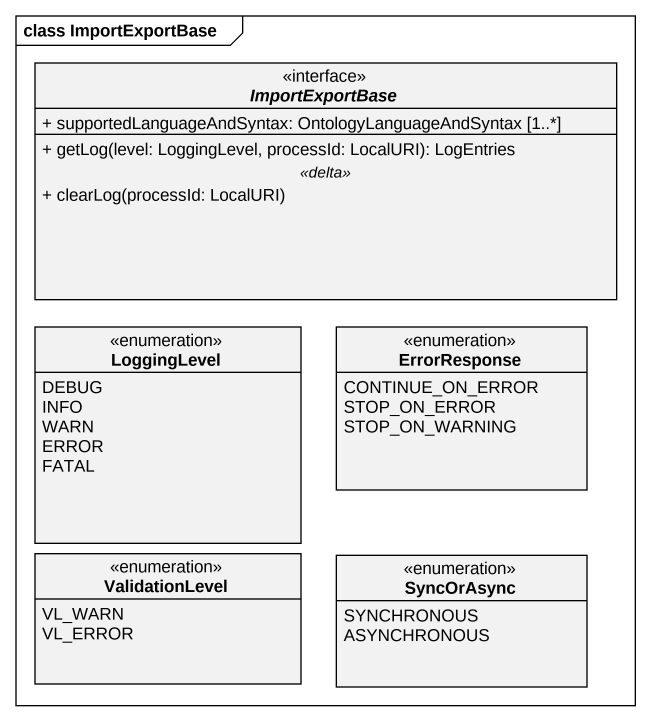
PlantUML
@startuml
mainframe class ImportExportBase
hide circle
hide empty members
skinparam classAttributeIconSize 0
interface ImportExportBase <<interface>> {
  + supportedLanguageAndSyntax: OntologyLanguageAndSyntax [1..*]
  --
  + getLog(level: LoggingLevel, processId: LocalURI): LogEntries
  .. <<delta>> ..
  + clearLog(processId: LocalURI)
}
enum LoggingLevel {
  DEBUG
  INFO
  WARN
  ERROR
  FATAL
}
enum ErrorResponse {
  CONTINUE_ON_ERROR
  STOP_ON_ERROR
  STOP_ON_WARNING
}
enum ValidationLevel {
  VL_WARN
  VL_ERROR
}
enum SyncOrAsync {
  SYNCHRONOUS
  ASYNCHRONOUS
}
@enduml
